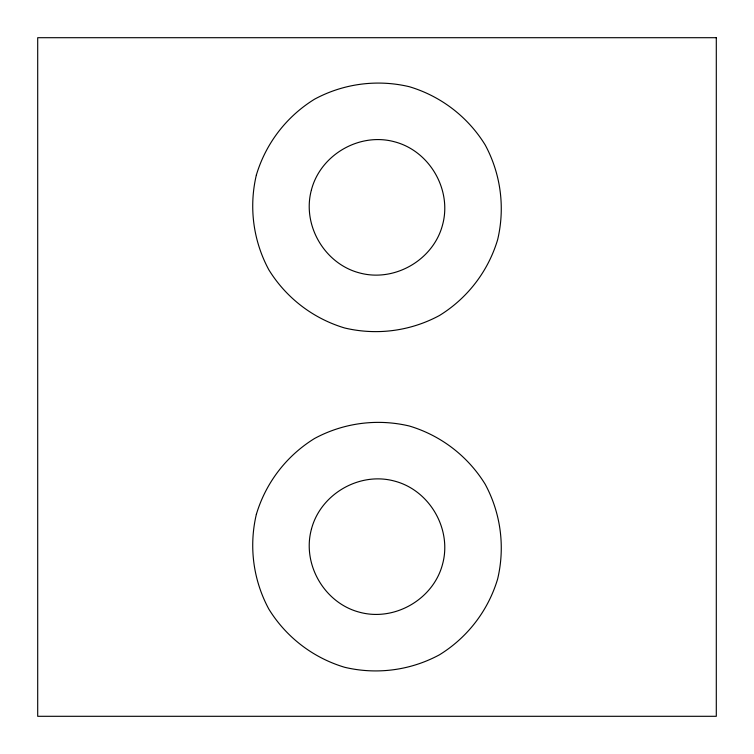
<?xml version="1.0" encoding="UTF-8"?>
<svg xmlns="http://www.w3.org/2000/svg" width="754" height="754" viewBox="0 0 754 754"><rect width="100%" height="100%" fill="white"/><g stroke="black" fill="none" stroke-linecap="round" stroke-linejoin="round"><path stroke-width="1.13" d="M256.36 175.022C248.754 207.096 253.184 240.79 268.839 269.8C286.134 297.858 313.089 318.546 344.672 327.99C376.746 335.596 410.44 331.166 439.45 315.511C467.508 298.216 488.196 271.261 497.64 239.678C505.246 207.604 500.816 173.91 485.161 144.9C467.866 116.842 440.911 96.154 409.328 86.71C377.254 79.104 343.56 83.534 314.55 99.189C286.492 116.484 265.804 143.439 256.36 175.022M256.36 514.322C248.754 546.396 253.184 580.09 268.839 609.1C286.134 637.158 313.089 657.846 344.672 667.29C376.746 674.896 410.44 670.466 439.45 654.811C467.508 637.516 488.196 610.561 497.64 578.978C505.246 546.904 500.816 513.21 485.161 484.2C467.866 456.142 440.911 435.454 409.328 426.01C377.254 418.404 343.56 422.834 314.55 438.489C286.492 455.784 265.804 482.739 256.36 514.322M311.449 189.791C301.836 224.805 324.295 263.721 359.441 272.901C394.455 282.514 433.371 260.055 442.551 224.909C452.164 189.895 429.705 150.979 394.559 141.799C359.545 132.186 320.629 154.645 311.449 189.791M311.449 529.091C301.836 564.105 324.295 603.021 359.441 612.201C394.455 621.814 433.371 599.355 442.551 564.209C452.164 529.195 429.705 490.279 394.559 481.099C359.545 471.486 320.629 493.945 311.449 529.091M716.3 37.7L37.7 37.7L37.7 716.3L716.3 716.3L716.3 37.7"/></g></svg>
